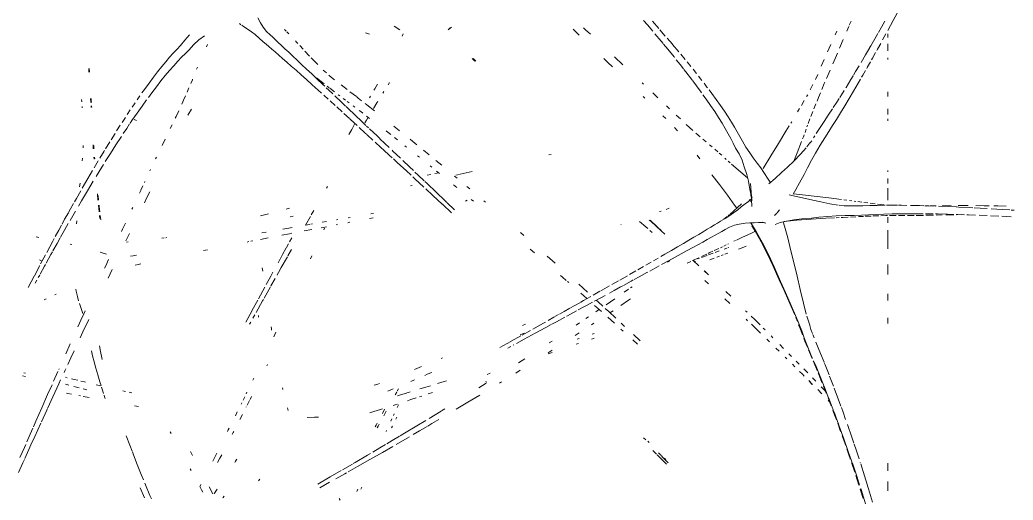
# Model space of a CAD drawing. Header units: millimetres. Extents: x -67152 to -48359, y -6192 to 21191.
# Drawn here: x -59287.3 to -58862.4, y 851.5 to 1057 of the extents above; entities that cross this region are included whole.
import ezdxf

# ---------------------------------------------------------------- set-up
doc = ezdxf.new("R2010")
doc.units = ezdxf.units.MM
doc.layers.add('G-IMPT', color=8, linetype='Continuous', lineweight=9)
doc.layers.add('I-FURN', color=30, linetype='Continuous', lineweight=9)

# ---------------------------------------------------------------- blocks, each defined once
blk = doc.blocks.new('LR2371_Conjunto_Estar_Externo_932 - RM-palem_elek_dwg-V21-Nivel 1 Oficinas')
at = {"layer": 'G-IMPT'}
for p, q in [((-891.7, 450.8), (-900.1, 478.4)), ((-876.7, 453.8), (-885.5, 481.4)), ((206.2, 470.7), (204.3, 473.8)), ((-874.4, 451.1), (-880.5, 470.3)), ((-876.7, 453.8), (-875.3, 449.7)), ((169.6, 456.3), (167, 451.1)), ((444.7, 466), (447, 469)), ((458.9, 451.4), (464.4, 459.4)), ((465.5, 461), (464.4, 459.4)), ((475.7, 446.5), (468, 461)), ((488.6, 457.7), (491.3, 452.7)), ((598.6, 464.1), (595.4, 471.6)), ((607.7, 442.3), (598.6, 464.1)), ((618.7, 448.1), (609.6, 469.2)), ((-889.7, 444.4), (-891.7, 450.8)), ((-883.1, 423.4), (-889.3, 443.3)), ((-873.2, 443.1), (-867.8, 426.5)), ((-871.8, 443), (-865.3, 423)), ((159, 447.2), (160.9, 451)), ((250.6, 440.7), (224.7, 425.9)), ((225.9, 437), (246.4, 448.4)), ((370.5, 430.8), (373, 433.9)), ((495.2, 445.6), (491.3, 452.7)), ((494.4, 444.8), (492.9, 441.8)), ((609, 439.1), (607.7, 442.3)), ((-875.3, 398.7), (-883.1, 423.4)), ((-858.8, 399.5), (-867.8, 426.5)), ((-856.3, 396.2), (-863, 416)), ((168.1, 404.5), (187.4, 415.4)), ((190.6, 417.1), (194.2, 419.2)), ((194.2, 419.2), (212.6, 429.5)), ((202, 412.7), (224.7, 425.9)), ((513.2, 412.4), (515, 409.2)), ((616.4, 420.9), (611.9, 432)), ((624.7, 400), (616.4, 420.9)), ((861.8, 396.4), (870.9, 416.7)), ((-874.4, 396.2), (-874.5, 396.3)), ((-858.8, 399.5), (-857.6, 396.2)), ((-857, 394.3), (-849.6, 372.8)), ((-465.8, 385.9), (-476.1, 396.4)), ((-473, 399.5), (-462.6, 389.1)), ((142.1, 389.7), (168.1, 404.5)), ((147.1, 380.7), (172.9, 395.8)), ((176.9, 398.1), (172.9, 395.8)), ((198.8, 410.9), (178.5, 399.1)), ((420.8, 393.4), (418.3, 388.7)), ((420.8, 393.4), (422.5, 396.2)), ((453.3, 387.1), (458, 396.2)), ((468.3, 393.2), (462.7, 382.1)), ((632.7, 379.7), (624.7, 400)), ((858.6, 389.4), (861.8, 396.4)), ((-865.7, 369.6), (-871.9, 388.4)), ((-853.8, 388.8), (-852.5, 384.9)), ((-852.3, 384.2), (-846.5, 367.6)), ((-840.3, 346.5), (-849.6, 372.8)), ((-468.3, 386.9), (-471.6, 390.3)), ((-461.5, 381.4), (-465.8, 385.9)), ((-453.4, 379.9), (-462.6, 389.1)), ((-456.2, 376), (-460.9, 380.8)), ((-452.1, 378.6), (-444.2, 370.7)), ((95.1, 362.7), (116.2, 374.9)), ((116.2, 374.9), (142.1, 389.7)), ((136.1, 374.3), (121.4, 365.6)), ((147.1, 380.7), (141, 377.1)), ((449.5, 379.7), (453.3, 387.1)), ((460, 376.7), (462.7, 382.1)), ((514, 373.3), (509.9, 381.1)), ((634.8, 374.1), (632.7, 379.7)), ((640.3, 359.8), (635.5, 372.4)), ((849.5, 369.1), (857.7, 387.3)), ((858.8, 364.8), (867.9, 385.6)), ((-861.9, 358.2), (-865.7, 369.6)), ((-856.8, 343.2), (-861, 355.6)), ((-836.9, 340.3), (-844.2, 360.9)), ((-433.7, 351.4), (-436.9, 354.6)), ((64.7, 345.1), (88, 358.6)), ((95.8, 350.4), (80.9, 341.5)), ((95.8, 350.4), (107.2, 357.2)), ((109.7, 358.7), (121.4, 365.6)), ((647.5, 340.5), (640.3, 359.8)), ((837.1, 341.8), (842.6, 353.9)), ((843, 354.7), (849.5, 369.1)), ((853.7, 353.1), (846.8, 337.3)), ((858.8, 364.8), (856, 358.3)), ((-847.8, 317.1), (-856.8, 343.2)), ((-840.3, 346.5), (-831, 320.6)), ((-833.7, 331.4), (-827.6, 314.5)), ((-425.2, 344.5), (-429.7, 349)), ((23.6, 321), (39.2, 330.2)), ((39.2, 330.2), (52.6, 338.1)), ((44.9, 319.9), (70.3, 335.2)), ((60.3, 342.5), (64.7, 345.1)), ((79.4, 340.6), (70.3, 335.2)), ((107.9, 329.4), (108.8, 331.4)), ((424.6, 331.4), (425.8, 333.7)), ((425.8, 333.7), (428.1, 338.1)), ((437.4, 331.4), (435.9, 328.4)), ((554.7, 335.4), (556.2, 332.6)), ((824.7, 314.4), (837.1, 341.8)), ((841.3, 324.8), (846.8, 337.3)), ((-828.4, 313.7), (-831, 320.6)), ((-821.5, 295), (-828.1, 312.9)), ((-0.5, 306.8), (13.8, 315.3)), ((13.8, 315.3), (22.4, 320.4)), ((44.9, 319.9), (26.1, 308.5)), ((95.7, 320.4), (97.6, 324.2)), ((96.6, 305.2), (99, 310.3)), ((123.1, 316.4), (125.5, 320.8)), ((125.5, 320.8), (127.1, 323.8)), ((127.3, 314.5), (129.5, 318.6)), ((131.4, 322.1), (129.5, 318.6)), ((434.2, 324.9), (435.9, 328.4)), ((812.2, 287.1), (823.5, 311.8)), ((834.7, 309.9), (822.6, 282.4)), ((834.7, 309.9), (840.1, 322.2)), ((-838.7, 291.5), (-844.1, 306.8)), ((-835.2, 281.9), (-838.7, 291.5)), ((-824, 304.7), (-825.1, 307.7)), ((-817.9, 288.2), (-823.7, 304)), ((-821.5, 295), (-818.6, 287.5)), ((-6.3, 288.8), (-13.1, 284.7)), ((-5.3, 289.4), (19.1, 304.3)), ((86.8, 301.8), (88.8, 306)), ((93.4, 298.2), (91.9, 294.9)), ((108.3, 289.2), (112.2, 296.5)), ((112.1, 285.6), (116.5, 294.1)), ((112.2, 296.5), (113.6, 299)), ((120, 285.8), (133.9, 290.3)), ((142.1, 292.9), (133.9, 290.3)), ((257.5, 301.9), (249.2, 301.7)), ((272.5, 302.2), (257.5, 301.9)), ((406.6, 296.1), (412.2, 307)), ((421.3, 299), (417.3, 290.9)), ((-829.5, 266.2), (-834.1, 279)), ((-818.3, 286.7), (-811.9, 269.8)), ((-814, 278.2), (-807.7, 261.6)), ((-808.5, 261), (-811.9, 269.8)), ((-810.8, 269.9), (-807.6, 266.6)), ((-85.7, 255.9), (-61.1, 270.7)), ((-61.1, 270.7), (-36.4, 285.5)), ((83.2, 276), (85.8, 281.7)), ((89.9, 276.1), (85.4, 274.6)), ((89.9, 276.1), (94.4, 277.5)), ((120, 285.8), (116, 284.5)), ((313.2, 282.3), (311.5, 288.1)), ((392, 267.4), (396.7, 276.7)), ((398.6, 280.4), (398.9, 281)), ((407.9, 271.8), (409.4, 274.7)), ((622.3, 279.6), (630.3, 278.1)), ((799.8, 259.9), (810.1, 282.4)), ((810.5, 254.9), (822.6, 282.4)), ((810.8, 283.9), (812.2, 287.1)), ((-820.2, 241.4), (-829.5, 266.2)), ((-802.3, 245.1), (-808.2, 260.3)), ((-798.2, 237.3), (-804, 252.3)), ((-793.4, 238.9), (-801.4, 247.2)), ((-786.2, 244.8), (-794.7, 253.4)), ((21.5, 253.6), (12.8, 250.8)), ((34.7, 258), (39.8, 259.7)), ((57.2, 265.4), (46.3, 261.8)), ((57.2, 265.4), (64.4, 267.7)), ((62, 250.5), (59, 249.6)), ((65.9, 251.7), (62, 250.5)), ((78.9, 255.6), (66.7, 251.9)), ((85.4, 257.6), (78.9, 255.6)), ((83.3, 243.3), (85.8, 247.9)), ((86.8, 249.9), (89.8, 255.4)), ((104.8, 248), (94.1, 243.4)), ((387.8, 259.1), (390.8, 265)), ((397.4, 250.3), (398.9, 253.4)), ((401.9, 259.5), (405.4, 266.6)), ((636.1, 251.4), (641.2, 250.3)), ((648.8, 248.6), (654.4, 247.4)), ((692.3, 259.5), (691, 263.1)), ((692.3, 259.5), (693.3, 256.4)), ((694.6, 252.5), (697.5, 243.7)), ((724.2, 261.1), (736.5, 258.8)), ((742.7, 257.7), (745.6, 257.1)), ((761.1, 254.1), (768.5, 252.7)), ((768.5, 252.7), (771.5, 252.1)), ((787.3, 232.6), (799.8, 259.9)), ((810.5, 254.9), (801.4, 234.5)), ((-810.8, 217.1), (-818.7, 237.6)), ((-802.3, 245.1), (-792.5, 220.8)), ((-795.1, 229.7), (-788.6, 213.5)), ((-775.2, 220.1), (-782.3, 227.4)), ((-775.6, 234), (-767.6, 226)), ((-768.9, 227.8), (-774.8, 233.8)), ((-130.4, 228.6), (-126.1, 231.3)), ((-98.1, 227), (-99.8, 229.9)), ((-99, 231.4), (-83.5, 241.1)), ((-11.8, 227.8), (-16.8, 226.2)), ((2.3, 232.2), (-11.8, 227.8)), ((26.4, 239.6), (16.8, 236.6)), ((38.5, 243.3), (26.4, 239.6)), ((57.2, 227.8), (50.1, 224.7)), ((125.9, 233.2), (122.4, 231.9)), ((133.5, 235.3), (125.9, 233.2)), ((322.5, 244.4), (323.3, 240.7)), ((698.7, 239.9), (697.5, 243.7)), ((702.3, 228.6), (699.8, 236.3)), ((709.7, 234.6), (700.3, 236.8)), ((702.3, 228.6), (706.6, 214.1)), ((729.1, 245), (737, 242.9)), ((732, 229.3), (733.9, 228.8)), ((741.6, 227), (733.9, 228.8)), ((744.9, 240.9), (756.1, 237.9)), ((766.6, 235.2), (773.3, 233.4)), ((783.6, 224.7), (787.3, 232.6)), ((789.2, 207), (798.1, 226.9)), ((-801.4, 193.2), (-809.7, 214.1)), ((-782.7, 197), (-792.5, 220.8)), ((-787.3, 210.5), (-788.6, 213.5)), ((-761.5, 206), (-765.6, 210.2)), ((-757.4, 201.8), (-761.5, 206)), ((-758.4, 216.8), (-754.5, 212.9)), ((-748.4, 206.8), (-754.5, 212.9)), ((-169.1, 204.7), (-160, 210.4)), ((-100.7, 213), (-107.1, 210.9)), ((23.5, 212.9), (14.2, 208.9)), ((23.5, 212.9), (28.5, 215.2)), ((385, 224.9), (383.2, 221.2)), ((710.6, 200.2), (706.6, 214.1)), ((755.2, 223.6), (748, 225.4)), ((755.2, 223.6), (761, 222.2)), ((770, 220), (773.4, 219.1)), ((774.8, 205.5), (776.3, 208.9)), ((856.4, 217.6), (862.5, 216.4)), ((856.4, 210.9), (860.2, 209.8)), ((-799.8, 189.3), (-801.4, 193.2)), ((-791.9, 169.7), (-799.3, 188)), ((-778.9, 190.1), (-785, 204.8)), ((-782.7, 197), (-777.6, 184.8)), ((-778.9, 190.1), (-777.1, 185.9)), ((-741.4, 185.4), (-747.9, 192)), ((-733.6, 192.1), (-738.7, 197.1)), ((-165.5, 189.2), (-173.7, 184)), ((50.1, 203.2), (35.2, 196.9)), ((354.3, 192.5), (355.8, 195.4)), ((710.6, 200.2), (714.1, 187)), ((717.2, 174.4), (714.1, 187)), ((762.3, 178.5), (768.8, 192.6)), ((773, 201.8), (774.8, 205.5)), ((786.9, 201.8), (787.5, 203.1)), ((-782.3, 146), (-791.9, 169.7)), ((-775.5, 179.8), (-772.9, 173.6)), ((-774.7, 180.4), (-769.2, 167.3)), ((-762.9, 149.7), (-772.9, 173.6)), ((-767.4, 163.1), (-769.2, 167.3)), ((-726.4, 170.2), (-731.9, 175.7)), ((-722.5, 181.1), (-718.5, 177.1)), ((-699.7, 158.6), (-706.4, 165.2)), ((-235.7, 167.5), (-227, 170.5)), ((-235.5, 163), (-227.2, 168.3)), ((-179.1, 180.5), (-173.7, 184)), ((-5.3, 179.9), (-8.2, 178.7)), ((698, 178.6), (697.1, 182.2)), ((700.8, 165.8), (698, 178.6)), ((703.1, 153.7), (700.8, 165.8)), ((717.2, 174.4), (719.5, 164.1)), ((755.6, 164.2), (762.3, 178.5)), ((763.5, 149.5), (772.9, 170.5)), ((-759.3, 143.9), (-764.8, 156.9)), ((-762.9, 149.7), (-758.2, 137)), ((-707.5, 151.2), (-715.6, 159.2)), ((-686.3, 145.6), (-680.7, 140.1)), ((-412.6, 150.3), (-402.7, 141.3)), ((-290.3, 149), (-285.2, 150.7)), ((-235.5, 143.9), (-229.6, 147.7)), ((-177.8, 140.1), (-161.5, 148.9)), ((-170.4, 133.3), (-150.4, 144.5)), ((-156.2, 151.8), (-154.7, 152.6)), ((-127, 157.6), (-149.8, 144.9)), ((-149.7, 155.3), (-143.4, 158.7)), ((-776.3, 130.1), (-778.9, 137)), ((-772.3, 119.7), (-775.5, 128)), ((-759.3, 143.9), (-757.2, 138.1)), ((-758.2, 137), (-753, 123)), ((-754.5, 130.9), (-749.5, 117.7)), ((-689.8, 133.4), (-693.3, 137)), ((-648.8, 109.2), (-667.5, 127.3)), ((-404.1, 130.4), (-418.2, 143.6)), ((-318.7, 129.8), (-322.7, 128.5)), ((-322.5, 138), (-317.1, 139.9)), ((-291.7, 127.1), (-283.4, 132.4)), ((-287.5, 139.9), (-291.4, 138.6)), ((-222.6, 115.8), (-200.4, 127.8)), ((-200.4, 127.8), (-177.8, 140.1)), ((-173.3, 131.7), (-190.9, 121.8)), ((-169, 131), (-177.7, 127.4)), ((341.7, 135.2), (337.2, 125.8)), ((725.4, 99.2), (737.4, 124.9)), ((737.4, 124.9), (743, 137)), ((-769.8, 111.5), (-772.3, 119.7)), ((-763.8, 92.4), (-769.6, 110.9)), ((-742.4, 95.8), (-753, 123)), ((-746.6, 110.2), (-749.5, 117.7)), ((-740.7, 95.1), (-744.1, 103.6)), ((-673.3, 117), (-677, 120.6)), ((-655.6, 99.5), (-666.8, 110.6)), ((-378.6, 106.8), (-385.9, 113.5)), ((-378.2, 119.1), (-383, 123.4)), ((-365, 107.2), (-350.8, 94.5)), ((-322.3, 107.1), (-317.3, 110.4)), ((-285.6, 110.7), (-292.4, 106.1)), ((-261.7, 94.6), (-244.3, 104)), ((-244.3, 104), (-234.7, 109.2)), ((-233.8, 109.7), (-222.6, 115.8)), ((-217.8, 106.7), (-221.6, 104.6)), ((-217.8, 106.7), (-195.8, 119.1)), ((-174, 111.4), (-180.6, 108.8)), ((346, 121.4), (346.6, 118.2)), ((347.2, 114.8), (346.6, 118.2)), ((399.5, 104.5), (386.7, 80.8)), ((389.5, 104.6), (391.9, 108.8)), ((737.9, 92.7), (747.6, 114.2)), ((-756.7, 65.5), (-762.6, 88)), ((-742.4, 95.8), (-731.3, 70.2)), ((-738.6, 89.7), (-728.1, 65.8)), ((-648.2, 92.2), (-655.6, 99.5)), ((-640.9, 101.7), (-637.6, 98.5)), ((-636.8, 81.1), (-639.7, 83.9)), ((-352.8, 82.9), (-367.6, 96.6)), ((-361.8, 81), (-355.4, 85.3)), ((-345.6, 76.3), (-352.8, 82.9)), ((-323.7, 70.2), (-338, 83)), ((-326.2, 83.3), (-332, 79.3)), ((-311, 93.6), (-305.4, 97.4)), ((-286.3, 81.2), (-267.6, 91.4)), ((-260.4, 82.7), (-272.4, 76)), ((-267.2, 91.6), (-265.6, 92.5)), ((-260.4, 82.7), (-251, 88)), ((-248.9, 89.2), (-239.3, 94.6)), ((-227, 101.5), (-239.3, 94.6)), ((365, 60.8), (378.3, 84.6)), ((373.2, 94.5), (373.3, 90.7)), ((381.2, 89.8), (384.8, 96.2)), ((737.8, 92.5), (732.8, 81.5)), ((740.7, 76.4), (737.4, 86.6)), ((-750.1, 36.7), (-756.7, 65.5)), ((-719.5, 43.1), (-731.3, 70.2)), ((-716.5, 39.2), (-728.1, 65.8)), ((-603.7, 66.2), (-593.3, 56.5)), ((-394.1, 59.3), (-378.2, 70)), ((-365.7, 56.1), (-347.4, 68.8)), ((-330.7, 62.7), (-340.4, 71.6)), ((-326.8, 59.2), (-330.7, 62.7)), ((-319.5, 63.2), (-306.5, 70.3)), ((-306.5, 70.3), (-295.9, 76)), ((-300.9, 59.8), (-294.9, 63.2)), ((-294.9, 76.6), (-289.8, 79.3)), ((-294.2, 63.7), (-280.9, 71.2)), ((-273.6, 75.3), (-280.9, 71.2)), ((374.9, 59.1), (386.3, 80.2)), ((740.7, 76.4), (744.6, 66.3)), ((-719.5, 43.1), (-709.3, 20.6)), ((-596, 41.5), (-605.9, 51)), ((-398, 56.7), (-394.1, 59.3)), ((-393.8, 36.4), (-384.9, 42.7)), ((-363.9, 39.1), (-354.2, 44.3)), ((-345.3, 49.2), (-326.2, 59.6)), ((-334.7, 40.7), (-320.4, 48.8)), ((-326.2, 59.6), (-322.7, 61.5)), ((-300.9, 59.8), (-315.6, 51.6)), ((-290.6, 26.3), (-308.7, 42.6)), ((-307.7, 56), (-301.4, 50.4)), ((-294.9, 44.7), (-301.4, 50.4)), ((351.8, 37.4), (361.6, 54.7)), ((373.3, 56.2), (360.5, 32.5)), ((363.1, 57.5), (365, 60.8)), ((748.4, 51.5), (746.2, 60.6)), ((748.4, 51.5), (751.3, 40.3)), ((792.8, 46.8), (795.9, 48.2)), ((813.7, 56.3), (817.7, 58.5)), ((-743.8, 9.7), (-750.1, 36.7)), ((-716.5, 39.2), (-706.3, 17.1)), ((-695.7, -9.9), (-709.3, 20.6)), ((-560, 25.3), (-552.5, 18.4)), ((-401.2, 31.2), (-397.9, 33.6)), ((-399.2, 19.8), (-383.2, 28.6)), ((-381.8, 29.3), (-378.2, 31.3)), ((-377.6, 31.6), (-363.9, 39.1)), ((-373.3, 18.8), (-359.5, 26.6)), ((-340.2, 37.6), (-354.6, 29.4)), ((-339.4, 38.1), (-336.4, 39.8)), ((-270.1, 22.8), (-267.2, 20.3)), ((338.8, 14.3), (347.4, 29.6)), ((347.8, 9.3), (357.4, 26.9)), ((348.4, 31.4), (351.8, 37.4)), ((752.3, 36.5), (751.3, 40.3)), ((832.6, 17.6), (836.1, 24.1)), ((850.7, 33.1), (838.3, 9.1)), ((-737.3, -16.4), (-743.8, 9.7)), ((-692.9, -12.8), (-706.3, 17.1)), ((-551, -1.5), (-559.9, 6.9)), ((-551.5, -1.5), (-559.3, 5.9)), ((-433.7, 1), (-432.2, 1.9)), ((-432.2, 1.9), (-416, 10.7)), ((-416, 10.7), (-405.4, 16.5)), ((-409.2, -1.7), (-395.9, 5.9)), ((-403.9, 17.3), (-399.2, 19.8)), ((-375.6, 17.5), (-391.5, 8.4)), ((-264.7, 18.1), (-256.7, 11.1)), ((-253.1, 7.9), (-256.7, 11.1)), ((326, -8.3), (331.7, 1.7)), ((332.2, 2.6), (334.9, 7.4)), ((347.8, 9.3), (343.4, 1.2)), ((676.4, -4.5), (684.9, 13.2)), ((816.7, -11.7), (825.9, 5.3)), ((826.8, -12.9), (837.9, 8.4)), ((827, 7.4), (829.8, 12.4)), ((-730.6, -43.2), (-737.3, -16.4)), ((-695.7, -9.9), (-683.9, -35.5)), ((-692.9, -12.8), (-681.3, -37.8)), ((-527.9, -23.3), (-539.8, -12.1)), ((-528.3, -23.5), (-532.6, -19.4)), ((-522.8, -20.9), (-515.6, -17.5)), ((-479.5, -23.2), (-474.5, -19.8)), ((-476.8, -22.5), (-462.6, -14.7)), ((-457.6, -12), (-447.7, -6.6)), ((-447.7, -6.6), (-437.8, -1.2)), ((-440.7, -19.7), (-429.9, -13.5)), ((-413.2, -4), (-425.3, -10.9)), ((-225.1, -32.4), (-242, -17.4)), ((313.5, -30.5), (326, -8.3)), ((329.1, -25), (332.7, -18.3)), ((365.4, -8), (364.3, -0.8)), ((617.4, -16), (622.7, -14.7)), ((629.3, -13.2), (622.7, -14.7)), ((690, -12.3), (684.2, -25)), ((690, -12.3), (692.4, -7.2)), ((803.7, -35.4), (813.3, -17.8)), ((814.9, -15), (816.7, -11.7)), ((825.2, -15.9), (815.2, -34.6)), ((-671.6, -59.9), (-683.9, -35.5)), ((-669.1, -61.6), (-681.3, -37.8)), ((-600.2, -38.6), (-593.8, -36.2)), ((-589.9, -34.7), (-586.1, -33.3)), ((-582.3, -31.8), (-577, -29.9)), ((-573.5, -39.9), (-582.2, -43.1)), ((-562.5, -24.4), (-571.2, -27.7)), ((-559.8, -34.9), (-569.2, -38.4)), ((-568.7, -42.3), (-562.7, -39.4)), ((-562.7, -39.4), (-559.1, -37.8)), ((-545.3, -29.7), (-556.7, -33.8)), ((-556, -36.4), (-545, -31.4)), ((-537, -26.6), (-541.3, -28.2)), ((-539.9, -29), (-526.9, -22.8)), ((-515.5, -43.7), (-503.3, -37)), ((-503.3, -37), (-490.4, -29.9)), ((-490.4, -29.9), (-476.8, -22.5)), ((-469.5, -36.3), (-482.8, -44.1)), ((-469.5, -36.3), (-460.7, -31.3)), ((-445.9, -22.7), (-455.4, -28.2)), ((-190, -46.7), (-198.7, -39.2)), ((265.6, -26.5), (262.9, -32.5)), ((304.7, -46), (312.3, -32.6)), ((323.2, -35.9), (315.6, -49.6)), ((323.2, -35.9), (328.6, -25.9)), ((633.5, -32.9), (626, -34.3)), ((638.5, -31.9), (633.5, -32.9)), ((695.1, -38.4), (688.4, -36.4)), ((701.9, -40.2), (695.1, -38.4)), ((800, -63.1), (812.5, -39.7)), ((800.3, -41.4), (803.7, -35.4)), ((822.9, -22.3), (827.3, -24.4)), ((-724, -70.1), (-730.6, -43.2)), ((-671.6, -59.9), (-658.7, -83.2)), ((-669.1, -61.6), (-656.4, -84.3)), ((-637.9, -52.6), (-633.2, -50.9)), ((-622, -46.7), (-633.2, -50.9)), ((-600.2, -49.6), (-601.7, -50.1)), ((-600.9, -57.4), (-600.2, -57.1)), ((-592.3, -46.7), (-597.7, -48.7)), ((-596.3, -55.3), (-591.4, -52.9)), ((-589.1, -51.8), (-584.4, -49.6)), ((-581.2, -48.1), (-571.5, -43.6)), ((-557.2, -66.7), (-547.9, -61.5)), ((-547.9, -61.5), (-537.8, -55.9)), ((-537.8, -55.9), (-527, -50)), ((-527, -50), (-515.5, -43.7)), ((-518.9, -65.1), (-507.6, -58.5)), ((-495.6, -51.5), (-507.6, -58.5)), ((-495.6, -51.5), (-482.8, -44.1)), ((315.4, -50), (311.2, -57.8)), ((393, -62.3), (396.8, -61.5)), ((479.1, -45.3), (483.3, -44.4)), ((487.4, -43.6), (483.3, -44.4)), ((646.7, -61.3), (643.3, -61.6)), ((760.2, -56.6), (764, -57.2)), ((784.2, -70.4), (790.8, -58.7)), ((790.8, -58.7), (799.4, -43.2)), ((-717.4, -94.6), (-724, -70.1)), ((-649.2, -79.9), (-655.7, -83.2)), ((-649.2, -79.9), (-629.2, -70.6)), ((-629.2, -70.6), (-618.1, -65.5)), ((-615.7, -64.4), (-612.5, -62.9)), ((-587.4, -83.4), (-581, -79.8)), ((-581, -79.8), (-573.8, -75.8)), ((-573.8, -75.8), (-565.9, -71.4)), ((-565.9, -71.4), (-557.2, -66.7)), ((-539.4, -77.3), (-548.6, -82.8)), ((-539.4, -77.3), (-529.5, -71.4)), ((-518.9, -65.1), (-529.5, -71.4)), ((-461.9, -84.4), (-469.1, -77.8)), ((-438.3, -85.2), (-443, -81)), ((-169.9, -81), (-176.7, -75.1)), ((308.8, -78.6), (304, -79.5)), ((304.2, -70.4), (308.9, -62)), ((308.8, -78.6), (324.8, -75.5)), ((353, -70.1), (369.4, -66.9)), ((366.5, -80.5), (357.4, -82.1)), ((389, -63.1), (384.7, -63.9)), ((565.4, -70.4), (563.7, -70.6)), ((574, -69.5), (569.2, -70)), ((640.6, -79.4), (648.2, -63.7)), ((767.6, -99.7), (778, -81.4)), ((778, -81.4), (783.6, -71.3)), ((794.6, -73), (787.5, -86.1)), ((800, -63.1), (797, -68.6)), ((828.6, -70.9), (834.1, -72.3)), ((-721.8, -105), (-708.2, -101.7)), ((-717.4, -94.6), (-714.4, -103.2)), ((-708.2, -101.7), (-698, -97.8)), ((-678.4, -100.8), (-671.8, -102.6)), ((-678.4, -100.8), (-672.4, -102.1)), ((-672.4, -102.1), (-663.5, -102.1)), ((-663.5, -102.1), (-654.3, -101.5)), ((-658.7, -83.2), (-647.5, -101.2)), ((-656.4, -84.3), (-649.6, -95.1)), ((-654.3, -101.5), (-645.5, -101.1)), ((-645.5, -101.1), (-635.5, -100.4)), ((-635.5, -100.4), (-623.6, -98.2)), ((-623.6, -98.2), (-613.6, -96.2)), ((-613.6, -96.2), (-603.2, -92.3)), ((-603.2, -92.3), (-594.1, -87.1)), ((-594.1, -87.1), (-587.4, -83.4)), ((-584.8, -105), (-578.1, -100.8)), ((-571.9, -96.9), (-578.1, -100.8)), ((-571.9, -96.9), (-564.9, -92.6)), ((-557.1, -87.9), (-564.9, -92.6)), ((-557.1, -87.9), (-548.6, -82.8)), ((-440.6, -103.8), (-461.9, -84.4)), ((-454.3, -92.4), (-461.9, -85.4)), ((-438.6, -106.7), (-454.3, -92.4)), ((-429.5, -93), (-433.7, -89.2)), ((-429.5, -93), (-416.6, -104.3)), ((-378.5, -97.8), (-378.2, -97.7)), ((183.8, -102.4), (188.3, -101.6)), ((212.5, -97), (209.4, -97.6)), ((241, -102.4), (232.4, -103.9)), ((232.5, -93.2), (239.3, -91.9)), ((236.7, -89.9), (238, -86.9)), ((243.3, -91.1), (239.3, -91.9)), ((264.8, -98.3), (261.1, -98.9)), ((263, -87.4), (278.3, -84.5)), ((265.7, -114.6), (276.1, -96.3)), ((276.3, -96.3), (267.1, -97.9)), ((310.7, -90.3), (303.5, -91.5)), ((322.8, -88.1), (310.7, -90.3)), ((649.1, -100.9), (655, -88.2)), ((657.4, -83), (655, -88.2)), ((750.4, -99.4), (749.9, -105.7)), ((775.2, -108.6), (780.7, -98.5)), ((781.9, -96.3), (787.5, -86.1)), ((-1168, -115), (-1187.4, -114)), ((-1162.1, -115.3), (-1144.2, -116.1)), ((-1121.2, -117.1), (-1137.4, -116.4)), ((-1113.3, -117.4), (-1098.7, -117.9)), ((-1095.5, -118), (-1098.7, -117.9)), ((-1076.7, -118.6), (-1090.4, -118.2)), ((-1085.1, -118.4), (-1073.5, -118.2)), ((-1076.7, -118.6), (-1073.5, -118.7)), ((-1059.8, -118), (-1068.5, -118.1)), ((-1068.3, -118.9), (-1055.4, -119.2)), ((-1051.7, -117.8), (-1059.2, -118)), ((-1034.6, -119.6), (-1055.4, -119.2)), ((-1044.6, -117.7), (-1031.9, -117.4)), ((-1034.6, -119.6), (-1030.7, -119.7)), ((-1026.5, -117.3), (-1017.1, -117)), ((-1025.7, -119.7), (-1014.5, -119.9)), ((-1010.7, -116.9), (-1017.1, -117)), ((-1009.5, -119.9), (-1014.5, -119.9)), ((-990.7, -116.5), (-1005.8, -116.8)), ((-994.9, -120), (-1004.9, -120)), ((-994.9, -120), (-976.1, -120)), ((-985.9, -116.5), (-972.1, -116.6)), ((-957.8, -119.9), (-976.1, -120)), ((-967.2, -116.6), (-958.5, -116.7)), ((-953.4, -116.6), (-958.5, -116.7)), ((-957.8, -119.9), (-940.3, -119.6)), ((-934.9, -116.5), (-948.8, -116.6)), ((-923.4, -119.2), (-940.3, -119.6)), ((-927.2, -116.5), (-930.6, -116.5)), ((-927.2, -116.5), (-917.1, -116.1)), ((-923.4, -119.2), (-907.2, -118.7)), ((-913.2, -115.9), (-900.6, -115.5)), ((-891.8, -118), (-907.2, -118.7)), ((-884.7, -114.8), (-896.9, -115.3)), ((-891.8, -118), (-877, -117.2)), ((-870.5, -114.2), (-881.3, -114.7)), ((-861.7, -116.4), (-877, -117.2)), ((-865.5, -114), (-854, -113.3)), ((-861.7, -116.4), (-843.4, -116.4)), ((-849.2, -113), (-839.1, -112.4)), ((-824.5, -116), (-843.4, -116.4)), ((-835.1, -112.2), (-839.1, -112.4)), ((-824.4, -111.7), (-830.7, -112)), ((-824.5, -116), (-807.5, -114.6)), ((-803, -110.8), (-820.9, -111.6)), ((-788.8, -113), (-807.5, -114.6)), ((-803, -110.8), (-772.5, -109.1)), ((-788.8, -113), (-773, -111.2)), ((-753.1, -109.4), (-773, -111.2)), ((-742.8, -106.7), (-772.5, -109.1)), ((-753.1, -109.4), (-736.7, -107.6)), ((-742.8, -106.7), (-716.8, -103.8)), ((-721.8, -105), (-736.7, -107.6)), ((-707.2, -128.1), (-702, -122.3)), ((-701.5, -121.6), (-696.8, -116.3)), ((-620.4, -128.4), (-611.7, -121.8)), ((-604.5, -119.4), (-620.2, -133.3)), ((-604.1, -116.4), (-611.7, -121.8)), ((-604.1, -116.4), (-594.4, -110.4)), ((-603.3, -118.3), (-600.4, -116)), ((-598.8, -114.7), (-591.9, -109)), ((-584.8, -105), (-594.4, -110.4)), ((-436.9, -107.1), (-440.6, -103.8)), ((-27.1, -122.1), (-8, -139.8)), ((140.6, -119.9), (134.5, -120.9)), ((135.5, -111.5), (139.1, -110.8)), ((143.2, -110.1), (139.1, -110.8)), ((187.6, -111.7), (183.2, -112.5)), ((211.7, -107.5), (208.8, -108)), ((258.5, -127.1), (264, -117.6)), ((307.6, -113.8), (301.7, -115.4)), ((368.8, -115.6), (352.7, -120)), ((701.4, -116.3), (700.4, -107.3)), ((702.8, -116.2), (702.1, -110.4)), ((752.7, -125.6), (764.1, -105.9)), ((767.3, -122.7), (762.9, -130.5)), ((775.2, -108.6), (767.5, -122.3)), ((-1187, -127.8), (-1193.7, -127.4)), ((-1169.7, -129), (-1184.9, -128)), ((-1159.9, -136.4), (-1177.2, -136.1)), ((-1146.1, -130.5), (-1169.7, -129)), ((-1151.5, -136.5), (-1159.9, -136.4)), ((-1131.1, -136.7), (-1141.8, -136.6)), ((-1123.2, -131.8), (-1137.9, -130.9)), ((-1113.9, -136.9), (-1131.1, -136.7)), ((-1110.4, -132.5), (-1123.2, -131.8)), ((-1100.7, -133), (-1108.2, -132.6)), ((-1078.8, -134.1), (-1100.7, -133)), ((-1077.4, -137), (-1098.1, -136.9)), ((-1073.9, -134.3), (-1078.8, -134.1)), ((-1057.5, -135), (-1073, -134.3)), ((-1046.6, -136.8), (-1062.8, -136.9)), ((-1036.8, -135.8), (-1057.5, -135)), ((-1044.3, -136.8), (-1046.6, -136.8)), ((-1019.1, -136.5), (-1031.5, -136.7)), ((-1016.7, -136.5), (-1030.8, -136)), ((-1008.3, -136.7), (-1016.7, -136.5)), ((-997.2, -137), (-1006.4, -136.7)), ((-978.4, -137.4), (-997.2, -137)), ((-960.2, -137.6), (-971.1, -137.5)), ((-953.6, -137.7), (-960.2, -137.6)), ((-942.7, -137.7), (-951.5, -137.7)), ((-928.8, -137.7), (-942.7, -137.7)), ((-933.8, -137.9), (-937.3, -137.7)), ((-930.3, -138.1), (-933.3, -137.9)), ((-909.8, -137.5), (-925.9, -137.7)), ((-910.2, -140.2), (-924.1, -138.7)), ((-894.4, -137.2), (-909.8, -137.5)), ((-900.2, -141.2), (-905.3, -140.7)), ((-894.8, -141.9), (-900.2, -141.2)), ((-879.7, -136.8), (-894.4, -137.2)), ((-881.9, -143.6), (-890.3, -142.5)), ((-864.7, -136.3), (-879.7, -136.8)), ((-869.3, -145.2), (-877.6, -144.1)), ((-846.8, -136.2), (-864.7, -136.3)), ((-841.3, -136.6), (-846.8, -136.2)), ((-830.7, -137.6), (-840.9, -136.7)), ((-811.6, -140.6), (-828.6, -137.7)), ((-792.9, -144.5), (-811.6, -140.6)), ((-649.8, -135.4), (-648, -164.4)), ((-636, -140.6), (-642.4, -145.8)), ((-636, -140.6), (-627.6, -134.5)), ((-620.2, -133.3), (-627.9, -140.8)), ((-620.4, -128.4), (-627.6, -134.5)), ((-613.6, -138.1), (-618.3, -131.7)), ((-613.6, -138.1), (-599, -158.5)), ((-471.8, -129.2), (-478.5, -131.4)), ((-458.1, -124.6), (-461.5, -125.7)), ((-93.7, -147), (-97.5, -143.8)), ((-18, -142.9), (-33.2, -128.4)), ((-13.9, -146.8), (-17.4, -143.5)), ((11.7, -158.1), (-7.5, -140.2)), ((315.6, -129.8), (308.8, -131.6)), ((604.7, -153.7), (609.8, -143.1)), ((635.7, -129.7), (634.1, -133.1)), ((703.5, -134.8), (702.3, -124.3)), ((703.5, -134.8), (703.8, -138)), ((705.1, -137.9), (703.7, -124.4)), ((740.3, -146.9), (746.8, -135.8)), ((756.6, -141.7), (762.9, -130.5)), ((-861.7, -146.2), (-865.1, -145.7)), ((-852.4, -147.4), (-857.1, -146.8)), ((-840.3, -149.1), (-846.7, -148.2)), ((-809, -152.9), (-835.8, -149.6)), ((-778.8, -156.4), (-809, -152.9)), ((-776.4, -148.3), (-792.9, -144.5)), ((-748.6, -160.3), (-778.8, -156.4)), ((-761.1, -151.8), (-776.4, -148.3)), ((-745.1, -155.1), (-761.1, -151.8)), ((-736.1, -161.7), (-748.6, -160.3)), ((-729.6, -158.8), (-745.1, -155.1)), ((-735.5, -160.5), (-740.7, -170.4)), ((-726.7, -159.5), (-729.6, -158.8)), ((-650.2, -155), (-647.1, -145.5)), ((-649.9, -146.9), (-647.7, -160.6)), ((-649.9, -146.9), (-647.2, -182.6)), ((-647.8, -160.6), (-647.4, -157.3)), ((-647.7, -160.6), (-644.8, -174.3)), ((-647.2, -150.6), (-642.4, -145.8)), ((-599, -158.5), (-582.7, -180.6)), ((-68, -149.8), (-72.6, -145.9)), ((-56.1, -146.4), (-59.5, -148.2)), ((5.1, -165), (-13.9, -146.8)), ((11.7, -158.1), (26.6, -171.9)), ((598.8, -165.7), (604.7, -153.7)), ((620, -163.1), (617.6, -168.2)), ((704.8, -148.1), (705.7, -158.1)), ((706.1, -148.2), (707.4, -161.7)), ((728, -167.7), (732, -161)), ((732.1, -160.7), (740.3, -146.9)), ((750.8, -152), (741.9, -167.7)), ((750.8, -152), (754.9, -144.8)), ((-748.6, -184.4), (-758.3, -201.3)), ((-748.6, -184.4), (-740.7, -170.4)), ((-685.2, -182), (-698.2, -193.4)), ((-647.5, -173.7), (-647.2, -182.6)), ((-644.8, -174.3), (-642.4, -187.6)), ((-582.7, -180.6), (-567, -201.1)), ((-59, -176.6), (-64.9, -171.6)), ((-31.3, -180), (-37.9, -174.6)), ((23.8, -182.7), (5.1, -165)), ((28.3, -187.1), (23.8, -182.7)), ((49.2, -192.8), (30.6, -175.6)), ((58, -177.9), (55, -178.6)), ((230.1, -176.7), (232.2, -173.1)), ((608.7, -187.1), (609.9, -184.7)), ((617.3, -168.9), (612.9, -178.3)), ((715.8, -187.9), (728, -167.7)), ((727.1, -193.4), (738.6, -173.5)), ((744.2, -175.8), (743.4, -183.9)), ((-765, -215.3), (-758.3, -201.3)), ((-710.9, -205.4), (-723.3, -216.7)), ((-698.2, -193.4), (-710.9, -205.4)), ((-687.8, -185.7), (-682.4, -194)), ((-676.1, -203.7), (-682.4, -194)), ((-676.1, -203.7), (-668.5, -215.7)), ((-642.4, -187.6), (-639.2, -201.8)), ((-636.2, -198.4), (-640.8, -194.6)), ((-639.2, -201.8), (-634, -217.5)), ((-636.2, -198.4), (-616.7, -215.1)), ((-44.7, -201.9), (-69.5, -207.5)), ((-43.5, -201.6), (-35.7, -199.9)), ((-33.1, -198.4), (-38.7, -193.7)), ((-2.2, -203.7), (4, -208.7)), ((7.6, -203.4), (-0.4, -205.1)), ((23.5, -199.9), (16.2, -201.5)), ((42, -200.2), (29.9, -188.6)), ((48.8, -206.6), (42, -200.2)), ((49.2, -192.8), (53.5, -196.7)), ((57, -199.9), (67.3, -209.5)), ((703.8, -207.6), (710.1, -197.4)), ((727.1, -193.4), (717.4, -209.9)), ((-765, -215.3), (-773.6, -231.5)), ((-723.3, -216.7), (-736.4, -229.1)), ((-672.8, -213.9), (-689, -240)), ((-660.9, -224.8), (-668.5, -215.7)), ((-660.9, -224.8), (-652.6, -236)), ((-634, -217.5), (-629.5, -231.2)), ((-607.5, -223.3), (-616.7, -215.1)), ((-600.3, -229.5), (-604.9, -225.5)), ((5.7, -230.8), (-6.5, -220.7)), ((17.3, -219.5), (13.8, -216.6)), ((59.9, -217.2), (52, -209.7)), ((74.3, -230.9), (59.9, -217.2)), ((85.1, -225.9), (67.3, -209.5)), ((85.1, -225.9), (93.6, -233.8)), ((598.4, -208.9), (597, -211.8)), ((694.8, -222.2), (703.8, -207.6)), ((705.4, -230.1), (714.3, -215.2)), ((-781.8, -246.1), (-791.4, -262.2)), ((-781.8, -246.1), (-773.6, -231.5)), ((-750.2, -243.6), (-762.4, -256.9)), ((-743.4, -246.8), (-752.7, -270)), ((-736.4, -229.1), (-750.2, -243.6)), ((-743.4, -246.8), (-736.6, -229.1)), ((-689, -240), (-704.8, -266.1)), ((-645.6, -246.4), (-652.6, -236)), ((-645.6, -246.4), (-637.5, -258.5)), ((-629.5, -231.2), (-623.1, -244.6)), ((-623.1, -244.6), (-615.9, -256.4)), ((-596.6, -232.8), (-593.7, -235.4)), ((-587.2, -241.3), (-582, -245.9)), ((-541.9, -234.3), (-536.6, -241.4)), ((-228.6, -242), (-233.2, -242.9)), ((31.2, -251.9), (19.4, -242.2)), ((39.7, -237.4), (43.6, -240.5)), ((94.5, -250.1), (79.1, -235.5)), ((96.3, -236.3), (102.4, -241.9)), ((113.2, -251.9), (102.4, -241.9)), ((584.7, -237.8), (586.6, -233.8)), ((668.9, -263.2), (680.4, -245.3)), ((680.4, -245.3), (691.1, -228.2)), ((702.4, -235.2), (693.5, -249.9)), ((713.2, -237.4), (712.9, -233.7)), ((714.4, -237.3), (714.1, -233.5)), ((738.9, -230), (738.5, -235.6)), ((-801.1, -277.7), (-791.4, -262.2)), ((-770.3, -267.2), (-773.7, -271.7)), ((-763.7, -258.6), (-770.1, -267)), ((-704.8, -266.1), (-720.4, -291.5)), ((-630, -270.7), (-637.5, -258.5)), ((-615.9, -256.4), (-610.9, -266.3)), ((-610.9, -266.3), (-606, -275.9)), ((-578.8, -248.8), (-572.9, -254.1)), ((-561.7, -263.4), (-567.2, -258.8)), ((53.5, -270.2), (44.9, -263.1)), ((66.2, -258.5), (69.8, -261.3)), ((96.3, -251.9), (94.5, -250.1)), ((111.1, -266), (102.4, -257.7)), ((121.4, -275.7), (111.1, -266)), ((119.4, -257.5), (113.6, -252.2)), ((119.4, -257.5), (131.7, -268.9)), ((573.2, -261.7), (567, -274.7)), ((657.7, -280.6), (668.9, -263.2)), ((681.6, -269.2), (690.6, -254.6)), ((692.3, -251.9), (692.7, -251.3)), ((714.5, -254.9), (714.8, -261.5)), ((715.8, -255.1), (716.2, -262.9)), ((737.1, -257.1), (737, -261.9)), ((-801.1, -277.7), (-809.2, -290.6)), ((-783.1, -286.8), (-791.5, -299.3)), ((-777.4, -277.7), (-780.1, -282)), ((-758, -283.8), (-756.7, -280)), ((-754.8, -275.2), (-756.7, -280)), ((-630, -270.7), (-624.5, -280.5)), ((-619.4, -289.9), (-624.5, -280.5)), ((-606, -275.9), (-600.6, -286.1)), ((-600.6, -286.1), (-594.5, -296.8)), ((-554.7, -269.2), (-548.3, -274.7)), ((-542.4, -279.8), (-533.8, -287.3)), ((59.1, -274.7), (53.5, -270.2)), ((91.6, -278.4), (85, -273.3)), ((104.6, -288.6), (99.1, -284.3)), ((127.4, -281.4), (121.9, -276.2)), ((143.1, -296.4), (127.4, -281.4)), ((147.9, -283.8), (136.2, -273)), ((151.9, -287.4), (148.5, -284.3)), ((152.5, -288), (164.8, -299.2)), ((180, -295), (186.1, -284.3)), ((646.6, -297.3), (653.7, -286.6)), ((678.9, -273.6), (670.6, -286.9)), ((-817.1, -302.9), (-825.3, -315.9)), ((-817.1, -302.9), (-809.2, -290.6)), ((-791.5, -299.3), (-799.7, -311.4)), ((-766.6, -307.3), (-770.2, -316.7)), ((-765.2, -303.7), (-763.9, -300.1)), ((-762.4, -295.9), (-759.9, -289)), ((-730.7, -308.1), (-732.5, -311)), ((-720.4, -291.5), (-727.1, -302.3)), ((-619.4, -289.9), (-613.7, -299.8)), ((-607.3, -310.2), (-613.7, -299.8)), ((-594.5, -296.8), (-587.8, -308)), ((-587.8, -308), (-580.5, -319.7)), ((-513.5, -305.5), (-527.4, -293)), ((-495.6, -292.1), (-489.2, -299)), ((92.4, -301.6), (80.9, -292.3)), ((104.6, -288.6), (108.9, -291.9)), ((149.1, -302.1), (145.4, -298.6)), ((149.6, -314.2), (152.9, -308.7)), ((158.4, -311), (150.5, -303.4)), ((182.6, -315.5), (168.9, -303)), ((180, -295), (173.3, -307)), ((556.3, -297.1), (552.5, -304.9)), ((635.8, -313.3), (639.4, -308)), ((640.5, -306.4), (646.6, -297.3)), ((659.9, -303.7), (667.4, -291.8)), ((-833.7, -329.6), (-825.3, -315.9)), ((-808.2, -324.3), (-817, -337.8)), ((-799.7, -311.4), (-808.2, -324.3)), ((-772, -321.6), (-776, -331.9)), ((-607.3, -310.2), (-600.4, -321.1)), ((-592.8, -332.6), (-600.4, -321.1)), ((-580.5, -319.7), (-572.6, -331.9)), ((-501.5, -316.7), (-492.8, -324.7)), ((-471, -317.7), (-465.4, -323.1)), ((142.8, -318), (149.1, -322.8)), ((145.9, -320.3), (149.6, -314.2)), ((157.1, -328.8), (161.4, -332.1)), ((173.3, -325.1), (158.4, -311)), ((187.6, -338.7), (173.3, -325.1)), ((182.6, -315.5), (183.8, -316.7)), ((184.6, -317.4), (196.1, -327.9)), ((512.5, -337.3), (519.6, -324.7)), ((538.7, -333.8), (544.3, -321.9)), ((545.9, -318.5), (544.3, -321.9)), ((614.8, -343.5), (625.2, -328.7)), ((625.2, -328.7), (635.8, -313.3)), ((626.5, -313.5), (630.9, -315.3)), ((639.1, -335.5), (645.5, -325.8)), ((656.2, -309.4), (649.4, -319.9)), ((-851.4, -358.9), (-842.4, -343.9)), ((-833.7, -329.6), (-842.4, -343.9)), ((-818.5, -340.2), (-826, -351.9)), ((-782.4, -348.1), (-778.2, -337.5)), ((-752.8, -345), (-758.4, -354.8)), ((-744.6, -331.2), (-748.8, -338.2)), ((-592.8, -332.6), (-584.6, -344.4)), ((-575.9, -356.8), (-584.6, -344.4)), ((-572.6, -331.9), (-564.1, -344.5)), ((-564.1, -344.5), (-555, -357.6)), ((-473, -343.8), (-479.2, -337.8)), ((126, -353.2), (128, -349.9)), ((128, -349.9), (134.8, -338.7)), ((148.5, -346), (133, -333.9)), ((152.2, -348.9), (148.5, -346)), ((164.4, -334.4), (161.4, -332.1)), ((176.9, -343.7), (173.8, -341.4)), ((185.4, -350.1), (189.1, -352.8)), ((191.5, -342.4), (187.6, -338.7)), ((201.5, -351.9), (192.7, -343.5)), ((211.2, -341.6), (199.8, -331.3)), ((214.6, -344.7), (224.9, -354.1)), ((532.3, -347.4), (526.4, -360.7)), ((605.5, -356.3), (614.8, -343.5)), ((635.1, -341.4), (629.1, -350.4)), ((719.4, -343.8), (719.1, -340.9)), ((720.3, -343.8), (720.1, -340.8)), ((739, -339.5), (739.2, -342.6)), ((-851.4, -358.9), (-860.6, -374.5)), ((-835.4, -366.8), (-841.1, -376)), ((-831.8, -361.1), (-835.4, -366.8)), ((-826, -351.9), (-830.7, -359.4)), ((-787.8, -361.5), (-791.7, -370.8)), ((-787.8, -361.5), (-784.8, -354)), ((-763.1, -363), (-765.4, -367)), ((-575.9, -356.8), (-566.5, -369.6)), ((-561, -377), (-566.5, -369.6)), ((-555, -357.6), (-548.2, -367.1)), ((-444.5, -370.8), (-454.9, -360.8)), ((-427.8, -359.8), (-424.2, -363.2)), ((113.1, -374), (115.5, -370.3)), ((141.1, -363.9), (143, -360.5)), ((166.5, -360), (159.4, -354.5)), ((169.6, -362.4), (166.5, -360)), ((183.8, -373.3), (170.4, -363)), ((192.9, -355.6), (197.6, -359.1)), ((214.8, -364.5), (201.5, -351.9)), ((207.8, -366.7), (204.6, -364.4)), ((227.7, -376.7), (219.5, -368.9)), ((238, -366), (228.8, -357.7)), ((242.4, -370), (250.6, -377.4)), ((526.1, -361.5), (524.7, -364.5)), ((594.7, -370.9), (601.7, -361.5)), ((615, -370.7), (609.7, -378.2)), ((619.2, -364.7), (624.9, -356.5)), ((720.2, -354.5), (719.9, -351.1)), ((720.2, -354.5), (720.5, -359.5)), ((721.5, -359.4), (720.8, -350.7)), ((739.8, -352.1), (740.1, -357.4)), ((-870.1, -390.7), (-875, -399.3)), ((-870.1, -390.7), (-860.6, -374.5)), ((-844.9, -382.2), (-854.7, -398.3)), ((-844.5, -381.5), (-844.9, -382.2)), ((-801.1, -392.9), (-799.8, -390.1)), ((-794.7, -378), (-799.8, -390.1)), ((-770.7, -377.1), (-776.2, -387.9)), ((-556.6, -382.9), (-557.6, -381.5)), ((-556.6, -382.9), (-550.5, -390.8)), ((-545.3, -371.2), (-544.7, -371.9)), ((-544.4, -372.4), (-535, -385.2)), ((-535, -385.2), (-527.2, -395.6)), ((-425.2, -389), (-422, -392)), ((101.6, -392.2), (104.4, -387.8)), ((126.7, -388.8), (132.1, -379.5)), ((133.9, -376.4), (132.1, -379.5)), ((202, -387.4), (189.6, -377.8)), ((215.9, -372.9), (225.5, -380.4)), ((226.9, -381.5), (231.1, -384.8)), ((232.7, -381.5), (227.7, -376.7)), ((240, -388.4), (235.9, -384.5)), ((253.2, -401.9), (237.4, -389.8)), ((251.8, -399.5), (240, -388.4)), ((255.1, -381.5), (250.6, -377.4)), ((262.6, -388.3), (255.1, -381.5)), ((262.6, -388.3), (274.1, -398.7)), ((510.4, -397.9), (513.7, -390.1)), ((517.4, -381.5), (521.2, -372.5)), ((575.6, -395.6), (585, -383.6)), ((585, -383.6), (594.7, -370.9)), ((600.3, -391.1), (591.3, -403.2)), ((600.3, -391.1), (609.7, -378.2)), ((-885.3, -417.3), (-879.8, -407.6)), ((-877.3, -403.3), (-879.8, -407.6)), ((-860.4, -407.8), (-864.8, -414.9)), ((-854.7, -398.3), (-859.4, -406.1)), ((-812, -417.8), (-804.5, -400.7)), ((-781.7, -398.8), (-786.2, -409.2)), ((-539.3, -405.2), (-546, -396.6)), ((-534.9, -410.8), (-527.7, -419.9)), ((-526.7, -396.2), (-524.2, -399.6)), ((-524.2, -399.6), (-512.8, -414.4)), ((221.9, -403), (215.6, -398)), ((227.2, -407.7), (221.9, -403)), ((263, -410.2), (251.8, -399.5)), ((273.7, -420.3), (263, -410.2)), ((285.1, -408.5), (274.1, -398.7)), ((285.1, -408.5), (295.5, -417.8)), ((510.4, -397.9), (509.9, -399.1)), ((557.6, -417.4), (566.5, -406.9)), ((566.5, -406.9), (575.6, -395.6)), ((582.5, -414.6), (591.3, -403.2)), ((-889.7, -425), (-895.5, -435.4)), ((-889.7, -425), (-887.8, -421.6)), ((-864.8, -414.9), (-872, -427.1)), ((-817.5, -430.8), (-822.9, -443.4)), ((-793.6, -426.3), (-799.8, -440.2)), ((-515.4, -435.1), (-523.3, -425.4)), ((-512.8, -414.4), (-508.8, -419.5)), ((-507.6, -421), (-500.8, -429.7)), ((-500.8, -429.7), (-492.9, -439.7)), ((-365, -445.6), (-382.4, -429.3)), ((-360.9, -424.6), (-351.3, -433.9)), ((239, -418.2), (232.4, -412.3)), ((258.9, -438), (250.6, -429.6)), ((283.8, -429.8), (273.7, -420.3)), ((293.3, -438.8), (283.8, -429.8)), ((305.3, -426.5), (295.5, -417.8)), ((305.3, -426.5), (314.5, -434.7)), ((499.7, -424.2), (501.7, -419.8)), ((540.7, -436.3), (549, -427.2)), ((549, -427.2), (557.6, -417.4)), ((565.7, -435.3), (573.9, -425.4)), ((582.5, -414.6), (573.9, -425.4)), ((723.8, -413.5), (724.2, -421.5)), ((724.8, -414.1), (725.2, -421.6)), ((-906.2, -454.3), (-899.9, -443.1)), ((-898, -439.7), (-899.9, -443.1)), ((-885.5, -450.1), (-893.3, -463.5)), ((-876, -433.8), (-885.5, -450.1)), ((-827, -453), (-822.9, -443.4)), ((-511.1, -440.3), (-502.1, -451.2)), ((-489.2, -444.3), (-488.4, -445.3)), ((-488.4, -445.3), (-475.3, -461.4)), ((-351.3, -433.9), (-342.9, -442)), ((-72, -442.4), (-77.5, -436.3)), ((-70, -442.3), (-75.4, -436.4)), ((264.3, -443.8), (258.9, -438)), ((277.4, -457.6), (267.5, -447.1)), ((302.3, -447.3), (293.3, -438.8)), ((310.7, -455.2), (302.3, -447.3)), ((323.2, -442.3), (314.5, -434.7)), ((323.2, -442.3), (331.2, -449.4)), ((338.7, -455.9), (331.2, -449.4)), ((517.1, -460), (524.9, -452.2)), ((524.9, -452.2), (532.7, -444.6)), ((532.7, -444.6), (540.7, -436.3)), ((550, -453.1), (542.6, -460.8)), ((550, -453.1), (557.7, -444.6)), ((565.7, -435.3), (557.7, -444.6)), ((-910.3, -461.7), (-916.9, -473.6)), ((-910.3, -461.7), (-908.7, -458.8)), ((-896.3, -468.5), (-907.2, -487.5)), ((-893.8, -464.3), (-896.3, -468.5)), ((-833.6, -468.5), (-839.2, -481.8)), ((-833.6, -468.5), (-831.6, -463.9)), ((-806.8, -456), (-813.4, -471)), ((-485, -471.5), (-498.3, -455.7)), ((-484.9, -471.6), (-473.8, -484.6)), ((-475.3, -461.4), (-466.7, -471.8)), ((-465.6, -473.2), (-461.8, -477.8)), ((287.9, -469.1), (280.7, -461.2)), ((294.3, -476.1), (291.6, -473.2)), ((318.5, -462.5), (310.7, -455.2)), ((325.7, -469.3), (318.5, -462.5)), ((332.3, -475.5), (325.7, -469.3)), ((338.7, -455.9), (345.5, -461.8)), ((351.8, -467.1), (345.5, -461.8)), ((351.8, -467.1), (357.4, -471.9)), ((363.5, -477), (357.4, -471.9)), ((481.1, -466.4), (479, -471.2)), ((497.3, -480.7), (508.1, -470.5)), ((508.1, -470.5), (517.1, -460)), ((535, -469), (525.8, -480)), ((535, -469), (542.6, -460.8)), ((-927.8, -493.6), (-920.8, -480.8)), ((-907.2, -487.5), (-910.9, -494.1)), ((-822.3, -491), (-825.6, -498.7)), ((-458.9, -501.8), (-470.2, -488.8)), ((-461.8, -477.8), (-448.8, -493.3)), ((-314.8, -492.4), (-304.5, -501.9)), ((-291.7, -490.9), (-279.1, -502.9)), ((73.6, -493), (75.4, -488.4)), ((143.3, -492.8), (151.7, -495.2)), ((296.7, -478.7), (294.3, -476.1)), ((314.2, -497.4), (310.6, -493.6)), ((338.3, -481.1), (332.3, -475.5)), ((343.7, -486.1), (338.3, -481.1)), ((349.2, -491.3), (343.7, -486.1)), ((357, -498.4), (349.2, -491.3)), ((363.5, -477), (371.6, -484.5)), ((380.2, -491.9), (371.6, -484.5)), ((380.2, -491.9), (387.7, -497.4)), ((485.6, -489.2), (497.3, -480.7)), ((516.7, -491.4), (525.8, -480)), ((-931.6, -500.5), (-942.6, -520.8)), ((-918.3, -507.1), (-925.6, -519.9)), ((-912, -495.9), (-918.3, -507.1)), ((-855.4, -519.7), (-851.7, -511.1)), ((-850.5, -508.4), (-846.6, -499.1)), ((-456.9, -504.1), (-443.5, -519.3)), ((-444.3, -498.6), (-433.1, -511.7)), ((-433.1, -511.7), (-425.3, -520.8)), ((-300.3, -505.8), (-304.5, -501.9)), ((-26.9, -507), (-20.7, -502)), ((-20, -501.9), (-23.9, -505.5)), ((79.9, -501.5), (91.7, -509.4)), ((319.1, -502.6), (315.9, -499.2)), ((363.9, -507), (357, -498.4)), ((368.9, -515.9), (363.9, -507)), ((396.6, -503.6), (387.7, -497.4)), ((396.6, -503.6), (404.7, -508.7)), ((408, -511.1), (404.7, -508.7)), ((413, -514.7), (409.6, -512.2)), ((-951.1, -536.5), (-942.6, -520.8)), ((374.7, -526.6), (368.9, -515.9))]:
    blk.add_line(p, q, dxfattribs=at)
blk = doc.blocks.new('LR2371_Conjunto_Estar_Externo_932 - LR2371_Conjunto_Estar_Externo_932-3557151-Nivel 1 Oficinas')
at = {"layer": 'I-FURN'}
for p, q in [((2200, -226.47), (2200, -222.44)), ((2200, -234.21), (2200, -230.98)), ((2200, -296.54), (2200, -293.99)), ((2200, -306.8), (2200, -303.87)), ((2200, -319.35), (2200, -315.02)), ((2200, -334.01), (2200, -326.02)), ((2200, -339.55), (2200, -337.13)), ((2200, -352.01), (2200, -346.88)), ((2200, -356.04), (2200, -353.94)), ((2200, -359.52), (2200, -358.93)), ((2200, -381.69), (2200, -380.79)), ((2200, -385.88), (2200, -383.47)), ((2200, -393.23), (2200, -391.18)), ((2200, -407.82), (2200, -407.02)), ((2200, -413.69), (2200, -410.78)), ((2200, -418.01), (2200, -416.48))]:
    blk.add_line(p, q, dxfattribs=at)
at = {"xscale": 0.2063269555025896, "yscale": 0.2063269555025896, "zscale": 0.2063269555025896}
blk.add_blockref('LR2371_Conjunto_Estar_Externo_932 - RM-palem_elek_dwg-V21-Nivel 1 Oficinas', (2392.17, -316.24), dxfattribs=at)

msp = doc.modelspace()

# ---------------------------------------------------------------- block references
at = {"layer": 'I-FURN', "rotation": 180}
msp.add_blockref('LR2371_Conjunto_Estar_Externo_932 - LR2371_Conjunto_Estar_Externo_932-3557151-Nivel 1 Oficinas', (-56716.06, 633.03), dxfattribs=at)

doc.saveas('drawing.dxf')
